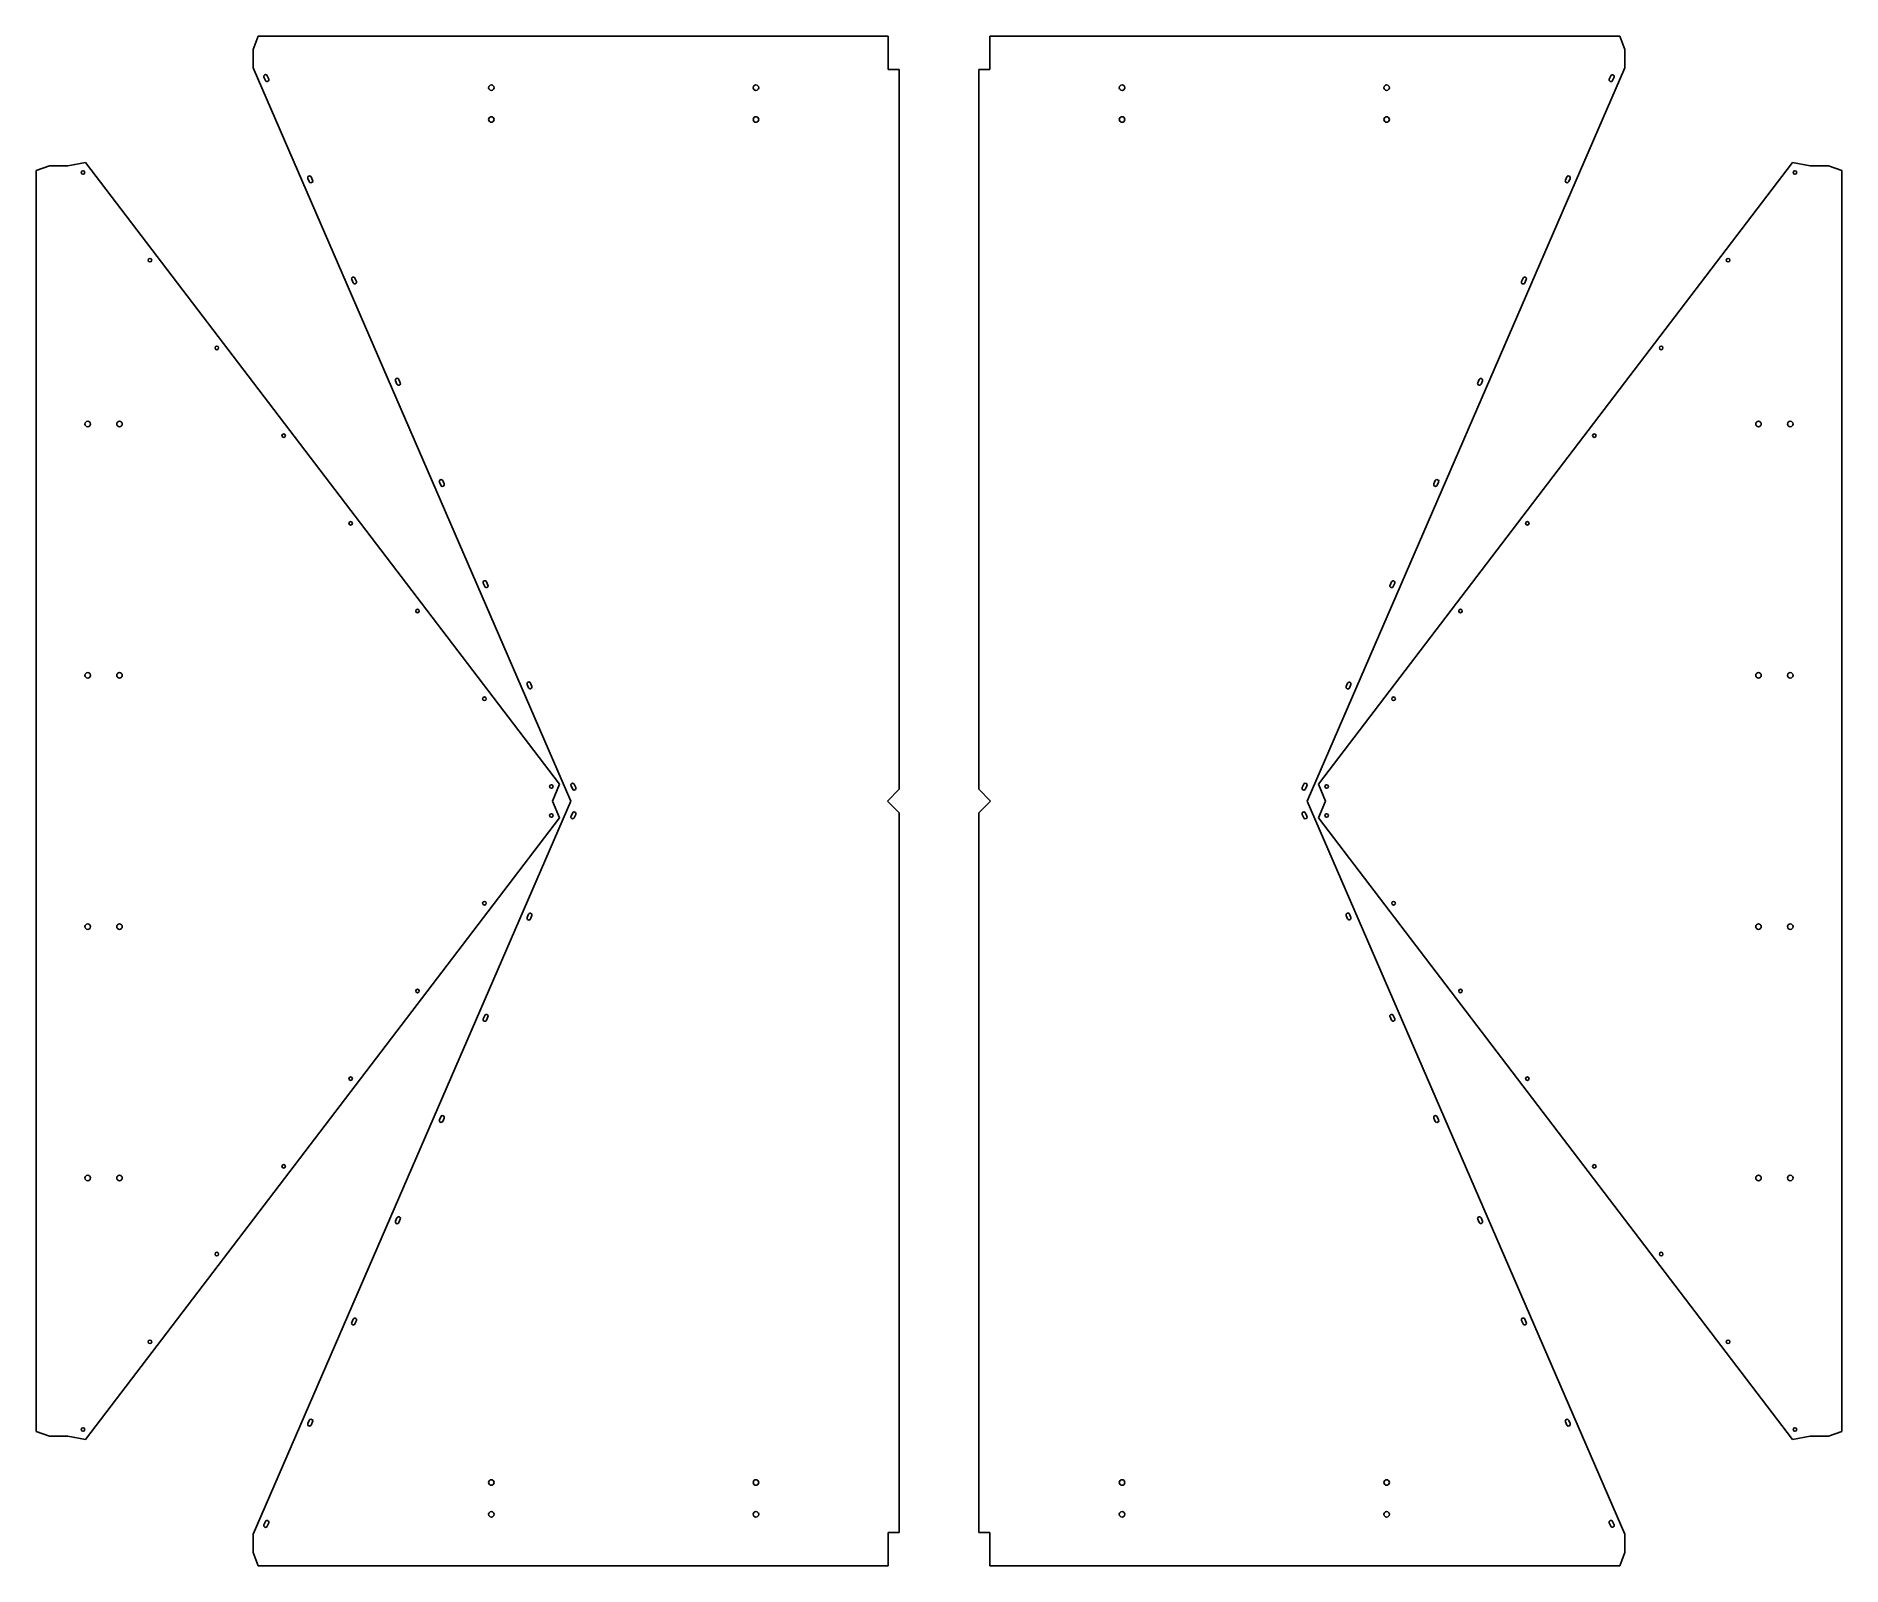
# Model space of a CAD drawing. Header units: millimetres. Extents: x -274 to 2002, y -964 to 964.
import ezdxf

# ---------------------------------------------------------------- set-up
doc = ezdxf.new("R2010")
doc.units = ezdxf.units.MM

msp = doc.modelspace()

# ---------------------------------------------------------------- linework, layer by layer
for p, q in [((6, 963.7645), (0, 946.7645)), ((800, 963.7645), (6, 963.7645)), ((800, 921.7645), (800, 963.7645)), ((928, 963.7645), (928, 921.7645)), ((1722, 963.7645), (928, 963.7645)), ((1728, 946.7645), (1722, 963.7645)), ((0, 946.7645), (0, 923.7645)), ((1728, 923.7645), (1728, 946.7645)), ((0, 923.7645), (400.2487, 0)), ((15.3096, 907.9239), (13.5205, 912.053)), ((19.4387, 909.713), (17.6496, 913.8421)), ((814, 921.7645), (800, 921.7645)), ((814, 15), (814, 921.7645)), ((928, 921.7645), (914, 921.7645)), ((914, 921.7645), (914, 15)), ((1327.7513, 0), (1728, 923.7645)), ((1708.5613, 909.713), (1710.3504, 913.8421)), ((1712.6904, 907.9239), (1714.4795, 912.053)), ((-256.5973, 800.4904), (-273.5973, 794.4904)), ((-233.5973, 800.4904), (-256.5973, 800.4904)), ((-211.4258, 804.3998), (-233.5973, 800.4904)), ((385.8657, 21.2755), (-211.4258, 804.3998)), ((1939.4258, 804.3998), (1342.1343, 21.2755)), ((1961.5973, 800.4904), (1939.4258, 804.3998)), ((1984.5973, 800.4904), (1961.5973, 800.4904)), ((2001.5973, 794.4904), (1984.5973, 800.4904)), ((-273.5973, 794.4904), (-273.5973, -794.4904)), ((70.5713, 780.3812), (68.7822, 784.5103)), ((74.7004, 782.1703), (72.9113, 786.2993)), ((1653.2996, 782.1703), (1655.0887, 786.2993)), ((1657.4287, 780.3812), (1659.2178, 784.5103)), ((2001.5973, -794.4904), (2001.5973, 794.4904)), ((125.833, 652.8385), (124.0439, 656.9676)), ((129.9621, 654.6275), (128.173, 658.7566)), ((1598.0379, 654.6275), (1599.827, 658.7566)), ((1602.167, 652.8385), (1603.9561, 656.9676)), ((181.0947, 525.2958), (179.3056, 529.4249)), ((185.2238, 527.0848), (183.4347, 531.2139)), ((1542.7762, 527.0848), (1544.5653, 531.2139)), ((1546.9053, 525.2958), (1548.6944, 529.4249)), ((236.3564, 397.7531), (234.5674, 401.8822)), ((240.4855, 399.5421), (238.6964, 403.6712)), ((1487.5145, 399.5421), (1489.3036, 403.6712)), ((1491.6436, 397.7531), (1493.4326, 401.8822)), ((291.6181, 270.2104), (289.8291, 274.3394)), ((295.7472, 271.9994), (293.9581, 276.1285)), ((1432.2528, 271.9994), (1434.0419, 276.1285)), ((1436.3819, 270.2104), (1438.1709, 274.3394)), ((346.8798, 142.6676), (345.0908, 146.7967)), ((351.0089, 144.4567), (349.2198, 148.5858)), ((1376.9911, 144.4567), (1378.7802, 148.5858)), ((1381.1202, 142.6676), (1382.9092, 146.7967)), ((400.2487, 0), (0, -923.7645)), ((376.9393, 0), (385.8657, 21.2755)), ((385.8657, -21.2755), (376.9393, 0)), ((402.1415, 15.1249), (400.3525, 19.254)), ((406.2706, 16.914), (404.4816, 21.0431)), ((799, 0), (814, 15)), ((814, -15), (799, 0)), ((914, 15), (929, 0)), ((929, 0), (914, -15)), ((1321.7294, 16.914), (1323.5184, 21.0431)), ((1325.8585, 15.1249), (1327.6475, 19.254)), ((1728, -923.7645), (1327.7513, 0)), ((1342.1343, 21.2755), (1351.0607, 0)), ((1351.0607, 0), (1342.1343, -21.2755)), ((-211.4258, -804.3998), (385.8657, -21.2755)), ((402.1415, -15.1249), (400.3525, -19.254)), ((406.2706, -16.914), (404.4816, -21.0431)), ((814, -921.7645), (814, -15)), ((914, -15), (914, -921.7645)), ((1321.7294, -16.914), (1323.5184, -21.0431)), ((1325.8585, -15.1249), (1327.6475, -19.254)), ((1342.1343, -21.2755), (1939.4258, -804.3998)), ((346.8798, -142.6676), (345.0908, -146.7967)), ((351.0089, -144.4567), (349.2198, -148.5858)), ((1376.9911, -144.4567), (1378.7802, -148.5858)), ((1381.1202, -142.6676), (1382.9092, -146.7967)), ((291.6181, -270.2104), (289.8291, -274.3394)), ((295.7472, -271.9994), (293.9581, -276.1285)), ((1432.2528, -271.9994), (1434.0419, -276.1285)), ((1436.3819, -270.2104), (1438.1709, -274.3394)), ((236.3564, -397.7531), (234.5674, -401.8822)), ((240.4855, -399.5421), (238.6964, -403.6712)), ((1487.5145, -399.5421), (1489.3036, -403.6712)), ((1491.6436, -397.7531), (1493.4326, -401.8822)), ((181.0947, -525.2958), (179.3056, -529.4249)), ((185.2238, -527.0848), (183.4347, -531.2139)), ((1542.7762, -527.0848), (1544.5653, -531.2139)), ((1546.9053, -525.2958), (1548.6944, -529.4249)), ((125.833, -652.8385), (124.0439, -656.9676)), ((129.9621, -654.6275), (128.173, -658.7566)), ((1598.0379, -654.6275), (1599.827, -658.7566)), ((1602.167, -652.8385), (1603.9561, -656.9676)), ((-273.5973, -794.4904), (-256.5973, -800.4904)), ((70.5713, -780.3812), (68.7822, -784.5103)), ((74.7004, -782.1703), (72.9113, -786.2993)), ((1653.2996, -782.1703), (1655.0887, -786.2993)), ((1657.4287, -780.3812), (1659.2178, -784.5103)), ((1984.5973, -800.4904), (2001.5973, -794.4904)), ((-256.5973, -800.4904), (-233.5973, -800.4904)), ((-233.5973, -800.4904), (-211.4258, -804.3998)), ((1939.4258, -804.3998), (1961.5973, -800.4904)), ((1961.5973, -800.4904), (1984.5973, -800.4904)), ((15.3096, -907.9239), (13.5205, -912.053)), ((19.4387, -909.713), (17.6496, -913.8421)), ((1708.5613, -909.713), (1710.3504, -913.8421)), ((1712.6904, -907.9239), (1714.4795, -912.053)), ((0, -923.7645), (0, -946.7645)), ((800, -963.7645), (800, -921.7645)), ((800, -921.7645), (814, -921.7645)), ((914, -921.7645), (928, -921.7645)), ((928, -921.7645), (928, -963.7645)), ((1728, -946.7645), (1728, -923.7645)), ((0, -946.7645), (6, -963.7645)), ((1722, -963.7645), (1728, -946.7645)), ((6, -963.7645), (800, -963.7645)), ((928, -963.7645), (1722, -963.7645))]:
    msp.add_line(p, q)
for centre, radius in [((300, 898.7645), 3.5), ((633.3333, 898.7645), 3.5), ((1094.6667, 898.7645), 3.5), ((1428, 898.7645), 3.5), ((300, 858.7645), 3.5), ((633.3333, 858.7645), 3.5), ((1094.6667, 858.7645), 3.5), ((1428, 858.7645), 3.5), ((-214.5048, 791.9473), 2.25), ((1942.5048, 791.9473), 2.25), ((-130.2089, 681.4248), 2.25), ((1858.2089, 681.4248), 2.25), ((-45.9131, 570.9023), 2.25), ((1773.9131, 570.9023), 2.25), ((-208.5973, 475), 3.5), ((-168.5973, 475), 3.5), ((1896.5973, 475), 3.5), ((1936.5973, 475), 3.5), ((38.3827, 460.3799), 2.25), ((1689.6173, 460.3799), 2.25), ((122.6785, 349.8574), 2.25), ((1605.3215, 349.8574), 2.25), ((206.9744, 239.335), 2.25), ((1521.0256, 239.335), 2.25), ((-208.5973, 158.3333), 3.5), ((-168.5973, 158.3333), 3.5), ((1896.5973, 158.3333), 3.5), ((1936.5973, 158.3333), 3.5), ((291.2702, 128.8125), 2.25), ((1436.7298, 128.8125), 2.25), ((375.566, 18.2901), 2.25), ((1352.434, 18.2901), 2.25), ((375.566, -18.2901), 2.25), ((1352.434, -18.2901), 2.25), ((291.2702, -128.8125), 2.25), ((1436.7298, -128.8125), 2.25), ((-208.5973, -158.3333), 3.5), ((-168.5973, -158.3333), 3.5), ((1896.5973, -158.3333), 3.5), ((1936.5973, -158.3333), 3.5), ((206.9744, -239.335), 2.25), ((1521.0256, -239.335), 2.25), ((122.6785, -349.8574), 2.25), ((1605.3215, -349.8574), 2.25), ((-208.5973, -475), 3.5), ((-168.5973, -475), 3.5), ((38.3827, -460.3799), 2.25), ((1689.6173, -460.3799), 2.25), ((1896.5973, -475), 3.5), ((1936.5973, -475), 3.5), ((-45.9131, -570.9023), 2.25), ((1773.9131, -570.9023), 2.25), ((-130.2089, -681.4248), 2.25), ((1858.2089, -681.4248), 2.25), ((-214.5048, -791.9473), 2.25), ((1942.5048, -791.9473), 2.25), ((300, -858.7645), 3.5), ((633.3333, -858.7645), 3.5), ((1094.6667, -858.7645), 3.5), ((1428, -858.7645), 3.5), ((300, -898.7645), 3.5), ((633.3333, -898.7645), 3.5), ((1094.6667, -898.7645), 3.5), ((1428, -898.7645), 3.5)]:
    msp.add_circle(centre, radius)
for centre, start, end in [((15.5851, 912.9475), 23.4261, 203.4261), ((1712.4149, 912.9475), 336.5739, 156.5739), ((17.3741, 908.8185), 203.4261, 23.4261), ((1710.6259, 908.8185), 156.5739, 336.5739), ((70.8468, 785.4048), 23.4261, 203.4261), ((72.6358, 781.2757), 203.4261, 23.4261), ((1655.3642, 781.2757), 156.5739, 336.5739), ((1657.1532, 785.4048), 336.5739, 156.5739), ((126.1085, 657.8621), 23.4261, 203.4261), ((1601.8915, 657.8621), 336.5739, 156.5739), ((127.8975, 653.733), 203.4261, 23.4261), ((1600.1025, 653.733), 156.5739, 336.5739), ((181.3702, 530.3194), 23.4261, 203.4261), ((183.1592, 526.1903), 203.4261, 23.4261), ((1544.8408, 526.1903), 156.5739, 336.5739), ((1546.6298, 530.3194), 336.5739, 156.5739), ((236.6319, 402.7767), 23.4261, 203.4261), ((238.4209, 398.6476), 203.4261, 23.4261), ((1489.5791, 398.6476), 156.5739, 336.5739), ((1491.3681, 402.7767), 336.5739, 156.5739), ((291.8936, 275.234), 23.4261, 203.4261), ((1436.1064, 275.234), 336.5739, 156.5739), ((293.6826, 271.1049), 203.4261, 23.4261), ((1434.3174, 271.1049), 156.5739, 336.5739), ((347.1553, 147.6913), 23.4261, 203.4261), ((348.9444, 143.5622), 203.4261, 23.4261), ((1379.0556, 143.5622), 156.5739, 336.5739), ((1380.8447, 147.6913), 336.5739, 156.5739), ((402.417, 20.1485), 23.4261, 203.4261), ((404.2061, 16.0195), 203.4261, 23.4261), ((1323.7939, 16.0195), 156.5739, 336.5739), ((1325.583, 20.1485), 336.5739, 156.5739), ((402.417, -20.1485), 156.5739, 336.5739), ((404.2061, -16.0195), 336.5739, 156.5739), ((1323.7939, -16.0195), 23.4261, 203.4261), ((1325.583, -20.1485), 203.4261, 23.4261), ((347.1553, -147.6913), 156.5739, 336.5739), ((348.9444, -143.5622), 336.5739, 156.5739), ((1379.0556, -143.5622), 23.4261, 203.4261), ((1380.8447, -147.6913), 203.4261, 23.4261), ((293.6826, -271.1049), 336.5739, 156.5739), ((1434.3174, -271.1049), 23.4261, 203.4261), ((291.8936, -275.234), 156.5739, 336.5739), ((1436.1064, -275.234), 203.4261, 23.4261), ((236.6319, -402.7767), 156.5739, 336.5739), ((238.4209, -398.6476), 336.5739, 156.5739), ((1489.5791, -398.6476), 23.4261, 203.4261), ((1491.3681, -402.7767), 203.4261, 23.4261), ((181.3702, -530.3194), 156.5739, 336.5739), ((183.1592, -526.1903), 336.5739, 156.5739), ((1544.8408, -526.1903), 23.4261, 203.4261), ((1546.6298, -530.3194), 203.4261, 23.4261), ((126.1085, -657.8621), 156.5739, 336.5739), ((127.8975, -653.733), 336.5739, 156.5739), ((1600.1025, -653.733), 23.4261, 203.4261), ((1601.8915, -657.8621), 203.4261, 23.4261), ((70.8468, -785.4048), 156.5739, 336.5739), ((72.6358, -781.2757), 336.5739, 156.5739), ((1655.3642, -781.2757), 23.4261, 203.4261), ((1657.1532, -785.4048), 203.4261, 23.4261), ((17.3741, -908.8185), 336.5739, 156.5739), ((1710.6259, -908.8185), 23.4261, 203.4261), ((15.5851, -912.9475), 156.5739, 336.5739), ((1712.4149, -912.9475), 203.4261, 23.4261)]:
    msp.add_arc(centre, 2.25, start, end)

doc.saveas('drawing.dxf')
